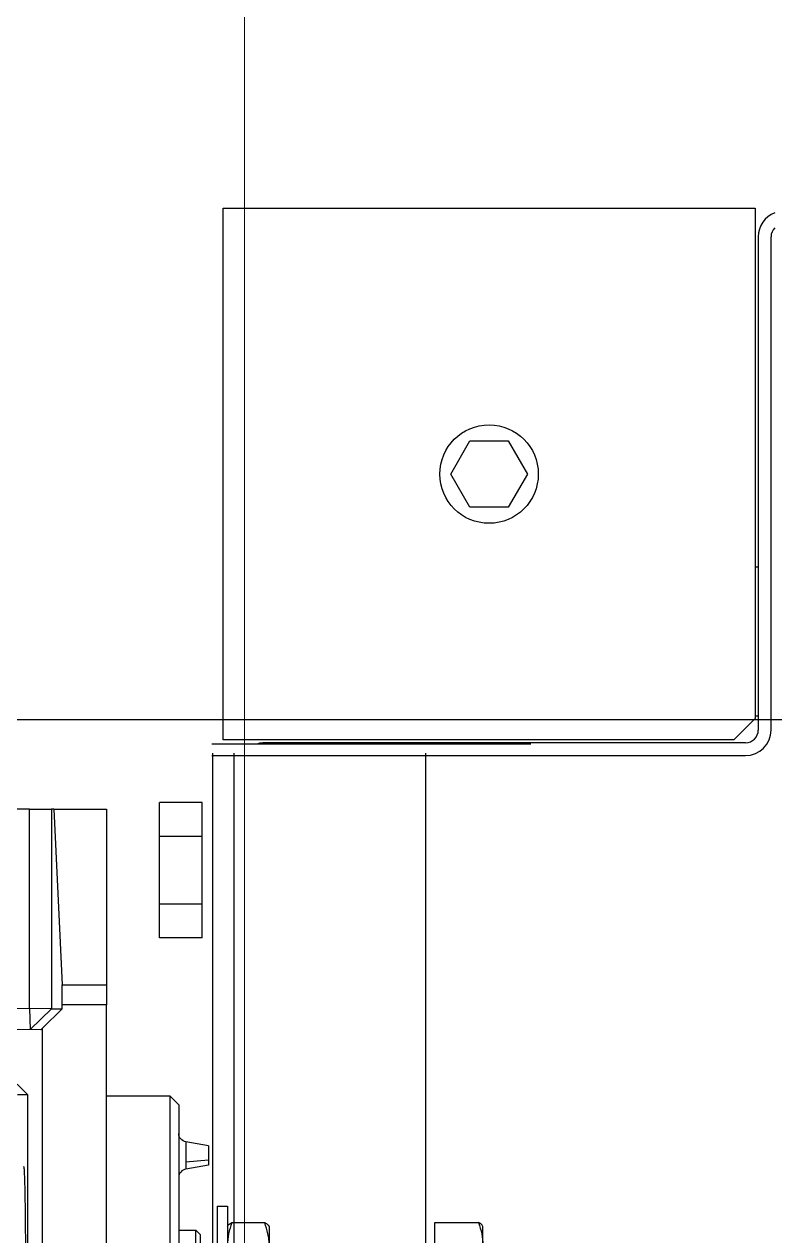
# Model space of a CAD drawing. Extents: x -32000 to 416743, y -254124 to 144214.
# Drawn here: x 255448.3 to 255624.6, y 85019.9 to 85304.8 of the extents above; entities that cross this region are included whole.
import ezdxf

# ---------------------------------------------------------------- set-up
doc = ezdxf.new("R2010")
doc.units = 0
doc.header["$LTSCALE"] = 10
for name, color, linetype in [('XFM1P40$0$E-CBL-DIM', 250, 'Continuous'), ('XFM1Q40$0$COL', 1, 'Continuous'), ('XFM1Q40$0$M-EQPM-MAU', 22, 'Continuous'), ('XFM7P40ICA$0$H12PL4$0$L40_19_MEJI', 252, 'Continuous')]:
    doc.layers.add(name, color=color, linetype=linetype)
doc.styles.add('XFM1P40$0$dim-txt', font='isocp.shx', dxfattribs={"width": 0.7, "bigfont": 'chineset.shx'})
doc.dimstyles.new('XFM1P40$0$2000-dim', dxfattribs={"dimscale": 2000, "dimtxt": 0.1, "dimasz": 0.05, "dimexe": 0.1, "dimexo": 0.1, "dimgap": 0.05, "dimtad": 1, "dimdec": 0, "dimrnd": 5, "dimtxsty": 'XFM1P40$0$dim-txt', "dimblk": 'XFM1P40$0$_Dot', "dimcen": 2, "dimclrd": 256, "dimclre": 256, "dimclrt": 256, "dimadec": 0, "dimazin": 0, "dimtfac": 1, "dimtdec": 0, "dimtix": 1, "dimtmove": 2, "dimatfit": 3, "dimldrblk": 'XFM1P40$0$_Oblique', "dimfxl": 1, "dimtvp": 1, "dimarcsym": 0})

# ---------------------------------------------------------------- blocks, each defined once
blk = doc.blocks.new('XFM1P40$0$_Dot')
at = {"color": 0, "linetype": 'ByBlock', "lineweight": -2}
blk.add_line((-0.5, 0), (-1, 0), dxfattribs=at)
at = {"color": 0, "linetype": 'ByBlock', "const_width": 0.5}
blk.add_lwpolyline([(-0.25, 0, 1), (0.25, 0, 1)], format="xyb", close=True, dxfattribs=at)
blk = doc.blocks.new('*D264')
at = {"layer": 'DEFPOINTS', "color": 0, "transparency": 16777216}
for p in [(254630.54, 85140.63, 0), (257200, 85141.28), (257200, 85140.63, 0)]:
    blk.add_point(p, dxfattribs=at)
at = {"layer": 'XFM1P40$0$E-CBL-DIM', "lineweight": -2}
for p, q in [((254630.54, 85340.63), (254630.54, 85341.28)), ((257200, 85340.63), (257200, 85341.28)), ((254730.54, 85141.28), (257100, 85141.28))]:
    blk.add_line(p, q, dxfattribs=at)
at = {"layer": 'XFM1P40$0$E-CBL-DIM', "lineweight": -2, "xscale": 100, "yscale": 100, "zscale": 100, "rotation": 180}
blk.add_blockref('XFM1P40$0$_Dot', (254630.54, 85141.28), dxfattribs=at)
at = {"layer": 'XFM1P40$0$E-CBL-DIM', "lineweight": -2, "xscale": 100, "yscale": 100, "zscale": 100}
blk.add_blockref('XFM1P40$0$_Dot', (257200, 85141.28), dxfattribs=at)
at = {"layer": 'XFM1P40$0$E-CBL-DIM', "insert": (255915.27, 85341.3), "char_height": 200, "attachment_point": 5, "style": 'XFM1P40$0$dim-txt'}
blk.add_mtext('2570', dxfattribs=at)
blk = doc.blocks.new('XFM1P40$0$_Oblique')
at = {"color": 0, "linetype": 'ByBlock', "lineweight": -2}
blk.add_line((-0.5, -0.5), (0.5, 0.5), dxfattribs=at)
blk = doc.blocks.new('XFM1Q40$0$JCZ-500鑄')
for p, q in [((-17.81, 247.2, 97.01), (-17.81, 257.41, 97.01)), ((-16.91, 258.48, 92), (-17.05, 258.4, 92)), ((-7.06, 247.2, 105.6), (-17.81, 247.2, 97.01)), ((-16.91, 208.24, 92), (-17.05, 208.16, 92)), ((-17.81, 199.48, 97.01), (-17.81, 207.18, 97.01)), ((-21.66, 196, 92), (-21.66, 198.41, 92)), ((-16.91, 198.41, 92), (-17.05, 198.49, 92)), ((-35.84, 194, 106.5), (-36.79, 188.65, 106.5)), ((-32.45, 194, 108.46), (-31.97, 188.65, 109.28)), ((-31.31, 194, 106.5), (-30.37, 188.65, 106.5)), ((-15, 192, 92), (-16, 191, 92)), ((-16, 187, 92), (-16, 191, 92)), ((-45.5, 187, 90), (-47.5, 185, 90)), ((-47.5, 185, 90), (-47.5, 170, 90)), ((-115, 157.61, 40), (-115, 170, 40)), ((-115, 170, 40), (-73.71, 170, 151.73)), ((-73.71, 159.56, 151.73), (-73.71, 170, 151.73)), ((59.02, 170, 155), (-69.02, 170, 155)), ((-69.02, 170, 155), (-69.02, 159.62, 155)), ((-115, 157.61, 40), (-73.71, 159.56, 151.73)), ((-68.05, 159.62, 155), (-69.02, 159.62, 155)), ((-68.07, 157.09, 10), (-68.05, 159.62, 155)), ((-68.05, 159.62, 155), (-63.51, 155, 155)), ((-115, 157.61, 40), (-115, 157.09, 10)), ((-115, 151.91, 5), (-115, 157.09, 10)), ((-115, 157.09, 10), (-68.07, 157.09, 10)), ((-68.07, 157.09, 10), (-68.16, 151.91, 5)), ((-68.07, 157.09, 10), (-63.16, 152.09, 10)), ((-63.13, 154.61, 154.61), (-64.4, 10, 10)), ((53.51, 155, 155), (-63.51, 155, 155)), ((-63.51, 155, 155), (-63.13, 154.61, 154.61)), ((-68.16, 151.91, 5), (-115, 151.91, 5)), ((-115, 151.91, 5), (-115, 25, 5)), ((-68.58, 103.5, 5), (-68.16, 151.91, 5)), ((-68.16, 151.91, 5), (-63.16, 152.09, 10)), ((-52.8, 146.51, 146.51), (-47.84, 151.56, 151.56)), ((37.84, 151.56, 151.56), (-47.84, 151.56, 151.56)), ((-47.84, 151.56, 151.56), (-47.82, 149.09, 10.09))]:
    blk.add_line(p, q)
at = {"extrusion": (9.92752e-17, -1, -9.95038e-17)}
blk.add_arc((-5, 92, -258.48), 11.91, 128.6329, 180, dxfattribs=at)
at = {"extrusion": (-9.92752e-17, 1, 9.95038e-17)}
for centre, radius, end in [((5, 92, 208.24), 11.91, 51.3671), ((5, 92, 198.41), 16.66, 73.6602), ((5, 92, 196), 16.66, 73.6602)]:
    blk.add_arc(centre, radius, 0, end, dxfattribs=at)
at = {"extrusion": (-1.4638e-32, 1, 6.59239e-17)}
for centre, radius, start, end in [((33.58, 106.5, 194), 2.27, 0, 120), ((33.58, 106.5, 194), 2.27, 120, 180), ((33.58, 106.5, 188.65), 3.21, 0, 120), ((33.58, 106.5, 188.65), 3.21, 120, 180), ((5, 90, 187), 40.5, 0, 180)]:
    blk.add_arc(centre, radius, start, end, dxfattribs=at)
at = {"extrusion": (2.03797e-16, -1, -1.14927e-16)}
blk.add_arc((-5, 92, -191), 11, 104.7181, 180, dxfattribs=at)
at = {"extrusion": (-2.03797e-16, 1, 1.14927e-16)}
blk.add_arc((5, 92, 192), 10, 0, 74.8209, dxfattribs=at)
at = {"extrusion": (2.22045e-16, 6.59239e-17, -1)}
blk.add_arc((38.76, 189, -106.5), 2, 190, 270, dxfattribs=at)
blk.add_arc((-28.4, 189, 106.5), 2, 190, 270)
at = {"extrusion": (1.4638e-32, -1, -6.59239e-17)}
blk.add_arc((-5, 90, -185), 42.5, 0, 180, dxfattribs=at)
at = {"extrusion": (2.40741e-33, 1, -1.0842e-17)}
blk.add_arc((69.02, 150, 170), 5, 20.2826, 90, dxfattribs=at)
for points, knots in [([(-17.81, 257.41, 97.01), (-16.93, 257.74, 97.71), (-16.05, 258.01, 98.42), (-14.26, 258.38, 99.85), (-13.35, 258.48, 100.57), (-12.44, 258.48, 101.31)], [0.000000238, 0.000000238, 0.000000238, 0.000000238, 0.003479813, 0.003479813, 0.006959387, 0.006959387, 0.006959387, 0.006959387]), ([(-17.05, 258.4, 92), (-17.13, 258.35, 92.55), (-17.22, 258.28, 93.1), (-17.47, 258.01, 94.78), (-17.64, 257.74, 95.9), (-17.81, 257.41, 97.01)], [0.008751144, 0.008751144, 0.008751144, 0.008751144, 0.010425951, 0.010425951, 0.013892515, 0.013892515, 0.013892515, 0.013892515]), ([(-12.44, 208.24, 101.31), (-12.89, 208.24, 100.94), (-13.35, 208.22, 100.58), (-14.26, 208.12, 99.85), (-14.71, 208.05, 99.49), (-16.05, 207.77, 98.42), (-16.93, 207.5, 97.71), (-17.81, 207.18, 97.01)], [0.006959387, 0.006959387, 0.006959387, 0.006959387, 0.008692669, 0.008692669, 0.010425951, 0.010425951, 0.013892515, 0.013892515, 0.013892515, 0.013892515]), ([(-17.81, 207.18, 97.01), (-17.64, 207.5, 95.9), (-17.47, 207.77, 94.78), (-17.22, 208.05, 93.1), (-17.13, 208.12, 92.55), (-17.05, 208.16, 92)], [0.000000238, 0.000000238, 0.000000238, 0.000000238, 0.003479813, 0.003479813, 0.005157916, 0.005157916, 0.005157916, 0.005157916]), ([(-17.81, 199.48, 97.01), (-16.93, 199.15, 97.71), (-16.05, 198.88, 98.42), (-14.26, 198.51, 99.85), (-13.35, 198.41, 100.57), (-12.44, 198.41, 101.31)], [0.000000238, 0.000000238, 0.000000238, 0.000000238, 0.003479813, 0.003479813, 0.006959387, 0.006959387, 0.006959387, 0.006959387]), ([(-17.05, 198.49, 92), (-17.13, 198.54, 92.55), (-17.22, 198.61, 93.1), (-17.47, 198.89, 94.78), (-17.64, 199.15, 95.9), (-17.81, 199.48, 97.01)], [0.008751144, 0.008751144, 0.008751144, 0.008751144, 0.010425951, 0.010425951, 0.013892515, 0.013892515, 0.013892515, 0.013892515])]:
    blk.add_open_spline(points, degree=3, knots=knots)
for points, weights in [([(-69.02, 159.62, 155), (-71.18, 159.62, 155), (-72.96, 159.6, 153.76), (-73.71, 159.56, 151.73)], [1, 0.880375915643, 0.880375915643, 1]), ([(-31.02, 150.52, 92), (-30.97, 151.42, 143.95), (20.97, 151.42, 143.95), (21.02, 150.52, 92)], [1, 0.33394318746, 0.33394318746, 1])]:
    blk.add_rational_spline(points, weights, degree=3)
blk = doc.blocks.new('XFM1Q40$0$A$C6DF15AF1')
at = {"layer": 'XFM1Q40$0$M-EQPM-MAU'}
for p, q in [((13660.713, -13787.524, -11.699), (13660.713, -13786.524, -11.699)), ((13660.713, -13787.524, -7.099), (13660.713, -13786.524, -7.099)), ((13660.713, -13786.524, -2.499), (13661.509, -13786.524, -1.122)), ((13660.713, -13787.524, -2.499), (13660.713, -13786.524, -2.499)), ((13661.509, -13787.524, -1.122), (13661.509, -13786.524, -1.122)), ((13661.509, -13786.524, -1.122), (13663.1, -13786.524, -1.122)), ((13663.1, -13786.524, -1.122), (13663.895, -13786.524, -2.499)), ((13663.1, -13787.524, -1.122), (13663.1, -13786.524, -1.122)), ((13663.895, -13787.524, -11.699), (13663.895, -13786.524, -11.699)), ((13663.895, -13787.524, -7.099), (13663.895, -13786.524, -7.099)), ((13663.895, -13787.524, -2.499), (13663.895, -13786.524, -2.499)), ((13665.058, -13787.772, 0.249), (13590.52, -13787.772, 0.172)), ((13665.058, -13787.772, 0.249), (13590.52, -13787.772, 0.172)), ((13660.713, -13787.524, -2.499), (13661.509, -13787.524, -1.122)), ((13661.509, -13787.524, -1.122), (13663.1, -13787.524, -1.122)), ((13663.1, -13787.524, -1.122), (13663.895, -13787.524, -2.499)), ((13665.002, -13787.751, -0.248), (13665.002, -13800.295, -0.248)), ((13665.37, -13800.019, -0.237), (13665.37, -13788.019, -0.237)), ((13665.37, -13788.019, -0.237), (13677.87, -13788.019, -0.237)), ((13677.87, -13788.019, -0.237), (13677.87, -13800.519, -0.237)), ((13665.058, -13788.272, 0.749), (13590.52, -13788.272, 0.672)), ((13665.279, -13788.251, 0.506), (13665.279, -13795.251, 0.506)), ((13665.302, -13800.295, -0.248), (13665.302, -13788.995, -0.248)), ((13665.058, -13792.772, 0.249), (13590.52, -13792.772, 0.172)), ((13670.838, -13793.818, 1.932), (13671.62, -13793.367, 1.932)), ((13671.62, -13793.367, 1.932), (13672.401, -13793.818, 1.932)), ((13670.838, -13794.72, 1.932), (13670.838, -13793.818, 1.932)), ((13672.401, -13793.818, 1.932), (13672.401, -13794.72, 1.932)), ((13671.62, -13795.171, 1.932), (13670.838, -13794.72, 1.932)), ((13672.401, -13794.72, 1.932), (13671.62, -13795.171, 1.932)), ((13665.87, -13800.519, -0.237), (13665.37, -13800.019, -0.237)), ((13677.202, -13800.595, -0.248), (13665.602, -13800.595, -0.248)), ((13677.87, -13800.519, -0.237), (13665.87, -13800.519, -0.237)), ((13665.939, -13800.519, -5.902), (13665.939, -13800.595, -5.902)), ((13669.439, -13800.519, -5.902), (13669.439, -13800.595, -5.902)), ((13669.717, -13800.581, -0.237), (13669.717, -13800.581, -0.237)), ((13665.602, -13800.895, -0.248), (13677.202, -13800.895, -0.248))]:
    blk.add_line(p, q, dxfattribs=at)
blk.add_circle((13671.62, -13794.269, 0.011), 1.157, dxfattribs=at)
at = {"layer": 'XFM1Q40$0$M-EQPM-MAU', "extrusion": (1, 1.22465e-16, 0)}
blk.add_arc((-13788.251, 0.006, 13665.279), 0.5, 360, 90, dxfattribs=at)
at = {"layer": 'XFM1Q40$0$M-EQPM-MAU'}
for centre, radius, start, end in [((13664.702, -13788.995, -0.248), 0.6, 0, 15.8538), ((13665.602, -13800.295, -0.248), 0.6, 180, 270), ((13665.602, -13800.295, -0.248), 0.3, 180, 270), ((13677.202, -13801.195, -0.248), 0.6, 20.8772, 90), ((13677.202, -13801.195, -0.248), 0.3, 45.4624, 90)]:
    blk.add_arc(centre, radius, start, end, dxfattribs=at)
at = {"layer": 'XFM1Q40$0$M-EQPM-MAU', "xscale": 0.09999999999999998, "yscale": 0.09999999999999998, "zscale": 0.09999999999999998, "rotation": 180}
blk.add_blockref('XFM1Q40$0$JCZ-500鑄', (13652.24, -13768.277, -0.533), dxfattribs=at)
blk = doc.blocks.new('XFM1Q40$0$A$C400517eb')
at = {"layer": 'XFM1Q40$0$COL', "xscale": 10.00000000000001, "yscale": 10.00000000000001, "zscale": 10.00000000000001, "rotation": 90}
blk.add_blockref('XFM1Q40$0$A$C6DF15AF1', (147014.81, -51517.22), dxfattribs=at)
blk = doc.blocks.new('XFM1Q40')
blk.add_blockref('XFM1Q40$0$A$C400517eb', (-29400, 0))
blk = doc.blocks.new('XFM7P40ICA$0$H12PL4')
at = {"layer": 'XFM7P40ICA$0$H12PL4$0$L40_19_MEJI', "lineweight": 0}
blk.add_line((255500, 32860), (255500, 89775), dxfattribs=at)
blk = doc.blocks.new('XFM7P40ICA')
blk.add_blockref('XFM7P40ICA$0$H12PL4', (0, 0))
blk = doc.blocks.new('XFM1P40')
at = {"layer": 'XFM1P40$0$E-CBL-DIM'}
dim = blk.add_linear_dim(base=(257200, 85141.28), p1=(254630.54, 85140.63, 0), p2=(257200, 85140.63, 0), dimstyle='XFM1P40$0$2000-dim', dxfattribs=at)
dim.commit()
dim.dimension.update_dxf_attribs({"geometry": '*D264', "text_midpoint": (255915.27, 85341.3)})

msp = doc.modelspace()

# ---------------------------------------------------------------- block references
for name in ['XFM1P40', 'XFM7P40ICA', 'XFM1Q40']:
    msp.add_blockref(name, (0, 0))

doc.saveas('drawing.dxf')
